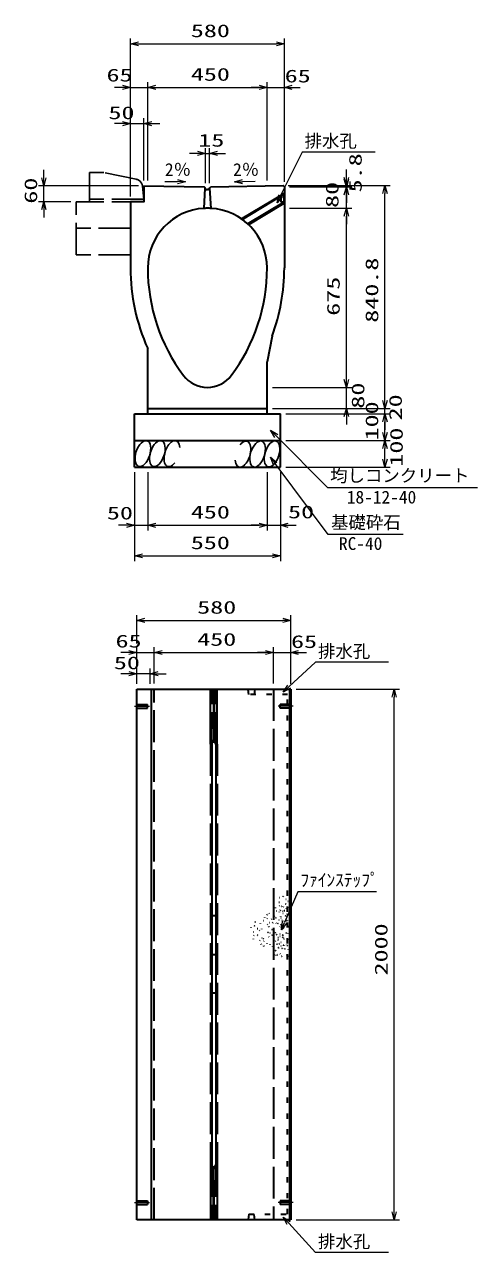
# Model space of a CAD drawing. Units: millimetres on the paper. Extents: x 15 to 1224, y 2 to 859.
# Drawn here: x 904.1 to 989.4, y 440.2 to 671.6 of the extents above; entities that cross this region are included whole.
import ezdxf
from ezdxf.enums import TextEntityAlignment as Align

# ---------------------------------------------------------------- set-up
doc = ezdxf.new("R2010")
doc.units = ezdxf.units.MM
for name, pattern in [('DASHED', [7.5, 6, -1.5]), ('USER1', [18.5, 12, -1.5, 3.5, -1.5]), ('USER3', [3, 1, -2])]:
    doc.linetypes.add(name, pattern=pattern)
for name, color, linetype, lineweight in [('D-BMK（構造物基準線）', 2, 'USER1', 18), ('D-STR-DIM（寸法）', 7, 'Continuous', 13), ('D-STR-HTXT(均しCON-旗)', 7, 'Continuous', 13), ('D-STR-HTXT(基礎砕石-旗)', 7, 'Continuous', 13), ('D-STR-HTXT（WS-旗）', 7, 'Continuous', 13), ('D-STR-HTXT（旗上げ）', 7, 'Continuous', 13), ('D-STR-STRF(グリ)', 7, 'Continuous', 25), ('D-STR-STRF(歩車)', 7, 'DASHED', 25), ('D-STR（構造物WS）', 1, 'Continuous', 35), ('D-STR（構造物）', 1, 'Continuous', 35)]:
    doc.layers.add(name, color=color, linetype=linetype, lineweight=lineweight)
doc.styles.add('ＭＳ ゴシック', font='')
doc.styles.get('ＭＳ ゴシック').set_extended_font_data('MS Gothic')

# ---------------------------------------------------------------- blocks, each defined once
blk = doc.blocks.new('_Open30')
at = {"color": 7, "linetype": 'Continuous', "lineweight": 13}
for p, q in [((-1, 0.2679), (0, 0)), ((0, 0), (-1, -0.2679)), ((0, 0), (-1, 0))]:
    blk.add_line(p, q, dxfattribs=at)

msp = doc.modelspace()

# ---------------------------------------------------------------- linework, layer by layer
at = {"layer": 'D-BMK（構造物基準線）'}
for p, q in [((924.76, 543.135), (927.61, 543.135)), ((954.684, 543.135), (951.835, 543.135)), ((924.76, 449.635), (927.61, 449.635)), ((954.684, 449.635), (951.835, 449.635))]:
    msp.add_line(p, q, dxfattribs=at)
at = {"layer": 'D-STR-DIM（寸法）'}
for p, q in [((924.023, 660.751), (924.023, 668.959)), ((953.023, 660.751), (953.023, 668.959)), ((925.523, 667.959), (951.523, 667.959)), ((922.523, 659.751), (921.023, 659.751)), ((924.023, 639.219), (924.023, 660.751)), ((924.023, 659.751), (927.273, 659.751)), ((927.273, 642.204), (927.273, 660.751)), ((927.273, 642.204), (927.273, 660.751)), ((928.773, 659.751), (930.273, 659.751)), ((928.773, 659.751), (948.273, 659.751)), ((948.273, 659.751), (946.773, 659.751)), ((949.773, 642.214), (949.773, 660.751)), ((949.773, 642.214), (949.773, 660.751)), ((949.773, 659.751), (953.023, 659.751)), ((953.023, 641.991), (953.023, 660.751)), ((954.523, 659.751), (956.023, 659.751)), ((922.523, 652.941), (921.023, 652.941)), ((924.023, 639.219), (924.023, 653.941)), ((924.023, 652.941), (926.523, 652.941)), ((926.523, 642.219), (926.523, 653.941)), ((928.023, 652.941), (929.523, 652.941)), ((938.131, 641.737), (938.131, 648.33)), ((938.922, 641.721), (938.922, 648.33)), ((936.631, 647.33), (935.131, 647.33)), ((938.131, 647.33), (938.922, 647.33)), ((940.422, 647.33), (941.922, 647.33)), ((907.689, 642.719), (907.689, 644.219)), ((964.716, 642.764), (964.716, 644.264)), ((964.716, 642.491), (964.716, 643.991)), ((925.523, 641.219), (906.689, 641.219)), ((907.689, 638.219), (907.689, 641.219)), ((930.509, 642.052), (932.87, 642.005)), ((947.499, 642.034), (945.138, 641.987)), ((953.774, 641.264), (965.716, 641.264)), ((954.023, 640.991), (965.716, 640.991)), ((954.023, 640.991), (965.716, 640.991)), ((954.774, 641.264), (972.976, 641.264)), ((964.716, 641.264), (964.716, 640.991)), ((964.716, 636.974), (964.716, 640.991)), ((964.716, 639.491), (964.716, 637.991)), ((971.976, 600.729), (971.976, 639.764)), ((912.773, 638.219), (906.689, 638.219)), ((907.689, 636.719), (907.689, 635.219)), ((954.023, 636.974), (965.716, 636.974)), ((954.023, 636.974), (965.716, 636.974)), ((964.716, 604.729), (964.716, 635.474)), ((964.716, 635.474), (964.716, 633.974)), ((964.716, 604.729), (964.716, 606.229)), ((950.773, 603.229), (965.716, 603.229)), ((950.773, 603.229), (965.716, 603.229)), ((964.716, 599.229), (964.716, 603.229)), ((971.976, 600.729), (971.976, 602.229)), ((950.773, 599.229), (972.976, 599.229)), ((950.773, 599.229), (965.716, 599.229)), ((950.773, 599.229), (972.976, 599.229)), ((971.976, 598.229), (971.976, 599.229)), ((953.273, 598.229), (972.976, 598.229)), ((953.273, 598.229), (972.976, 598.229)), ((964.716, 597.729), (964.716, 596.229)), ((971.976, 594.729), (971.976, 596.729)), ((971.976, 596.729), (971.976, 595.229)), ((953.273, 593.229), (972.976, 593.229)), ((953.273, 593.229), (972.976, 593.229)), ((971.976, 589.729), (971.976, 591.729)), ((953.273, 588.229), (972.976, 588.229)), ((924.773, 587.229), (924.773, 576.262)), ((927.273, 587.229), (927.273, 576.262)), ((927.273, 587.229), (927.273, 576.262)), ((949.773, 587.229), (949.773, 576.262)), ((949.773, 587.229), (949.773, 576.262)), ((952.273, 587.229), (952.273, 576.262)), ((923.273, 577.262), (921.773, 577.262)), ((924.773, 577.262), (927.273, 577.262)), ((924.773, 576.262), (924.773, 570.488)), ((928.773, 577.262), (930.273, 577.262)), ((928.773, 577.262), (948.273, 577.262)), ((948.273, 577.262), (946.773, 577.262)), ((949.773, 577.262), (952.273, 577.262)), ((952.273, 576.262), (952.273, 570.488)), ((953.773, 577.262), (955.273, 577.262)), ((926.273, 571.488), (950.773, 571.488)), ((925.222, 554.962), (925.222, 560.332)), ((954.222, 554.312), (954.222, 560.332)), ((926.722, 559.332), (952.722, 559.332)), ((923.722, 553.281), (922.222, 553.281)), ((925.222, 547.385), (925.222, 554.281)), ((925.222, 553.281), (928.472, 553.281)), ((928.472, 547.436), (928.472, 554.281)), ((928.472, 547.436), (928.472, 554.281)), ((929.972, 553.281), (931.472, 553.281)), ((929.972, 553.281), (949.472, 553.281)), ((949.472, 553.281), (947.972, 553.281)), ((950.972, 547.452), (950.972, 554.281)), ((950.972, 547.421), (950.972, 554.281)), ((950.972, 553.281), (954.222, 553.281)), ((954.222, 547.355), (954.222, 554.281)), ((955.722, 553.281), (957.222, 553.281)), ((955.222, 546.385), (974.726, 546.385)), ((973.726, 447.885), (973.726, 544.885)), ((955.222, 446.385), (974.726, 446.385))]:
    msp.add_line(p, q, dxfattribs=at)
at = {"layer": 'D-STR-HTXT(均しCON-旗)'}
msp.add_lwpolyline([(989.421, 584.281), (961.214, 584.281), (951.491, 594.098)], dxfattribs=at)
at = {"layer": 'D-STR-HTXT(基礎砕石-旗)'}
msp.add_lwpolyline([(975.395, 575.532), (961.291, 575.532), (951.287, 588.858)], dxfattribs=at)
at = {"layer": 'D-STR-HTXT（WS-旗）'}
for points in [[(970.151, 647.574), (956.362, 647.574), (952.322, 639.363)], [(972.677, 551.431), (958.888, 551.431), (953.93, 546.842)], [(972.677, 440.236), (958.888, 440.236), (953.841, 445.769)]]:
    msp.add_lwpolyline(points, dxfattribs=at)
at = {"layer": 'D-STR-HTXT（旗上げ）'}
for p, q in [((923.722, 549.268), (922.222, 549.268)), ((925.222, 547.385), (925.222, 550.268)), ((927.722, 549.268), (925.222, 549.268)), ((927.722, 547.385), (927.722, 550.268)), ((929.222, 549.268), (930.722, 549.268))]:
    msp.add_line(p, q, dxfattribs=at)
msp.add_lwpolyline([(970.395, 508.173), (955.565, 508.173), (953.066, 502.422)], dxfattribs=at)
at = {"layer": 'D-STR-STRF(グリ)'}
for centre, major_axis in [((926.368, 590.752), (0.79, 2.421)), ((929.089, 590.752), (0.79, 2.421)), ((947.978, 590.671), (-0.771, -2.427)), ((950.699, 590.693), (-0.771, -2.427))]:
    msp.add_ellipse(centre, major_axis=major_axis, ratio=0.5139, dxfattribs=at)
for centre, major_axis in [((931.83, 590.752), (0.79, 2.421)), ((945.237, 590.65), (-0.771, -2.427))]:
    msp.add_ellipse(centre, major_axis=major_axis, ratio=0.5139, start_param=5.3575563, end_param=10.3750652, dxfattribs=at)
at = {"layer": 'D-STR-STRF(歩車)'}
for p, q in [((919.023, 643.719), (916.273, 643.719)), ((916.273, 643.719), (916.273, 638.219)), ((925.098, 642.444), (919.023, 643.719)), ((926.283, 641.126), (926.523, 638.719)), ((926.523, 638.719), (916.273, 638.719)), ((913.773, 628.219), (913.773, 638.219)), ((926.523, 638.219), (913.773, 638.219)), ((924.023, 628.219), (924.023, 638.219)), ((924.023, 633.219), (913.773, 633.219)), ((924.023, 628.219), (913.773, 628.219))]:
    msp.add_line(p, q, dxfattribs=at)
msp.add_arc((924.79, 640.976), 1.5, 5.71077, 78.15158, dxfattribs=at)
at = {"layer": 'D-STR（構造物WS）'}
for p, q in [((944.839, 634.908), (952.866, 639.724)), ((945.054, 634.862), (952.448, 639.299)), ((952.448, 639.341), (952.948, 639.641)), ((952.448, 638.141), (952.448, 639.341)), ((952.701, 639.889), (952.948, 639.641)), ((952.948, 639.641), (952.948, 637.841)), ((946.09, 634.026), (952.948, 638.141)), ((952.948, 637.85), (946.281, 633.849)), ((952.948, 638.141), (952.448, 638.141)), ((952.948, 637.841), (952.645, 637.666))]:
    msp.add_line(p, q, dxfattribs=at)
at = {"layer": 'D-STR（構造物WS）', "linetype": 'USER3'}
for p, q in [((946.339, 545.335), (946.201, 546.385)), ((947.472, 546.385), (947.343, 545.335)), ((953.647, 545.335), (946.339, 545.335)), ((953.647, 447.435), (953.647, 545.335)), ((946.339, 447.435), (946.201, 446.385)), ((946.339, 447.435), (953.647, 447.435)), ((947.472, 446.385), (947.343, 447.435))]:
    msp.add_line(p, q, dxfattribs=at)
at = {"layer": 'D-STR（構造物）'}
for p, q in [((926.523, 641.219), (937.899, 640.991)), ((938.131, 640.737), (937.899, 640.991)), ((938.916, 640.737), (939.148, 640.991)), ((939.148, 640.991), (952.774, 641.264)), ((953.023, 641.019), (952.774, 641.264)), ((953.023, 641.019), (953.023, 625.729)), ((937.898, 636.956), (938.126, 640.737)), ((938.376, 640.487), (938.521, 640.487)), ((938.666, 640.487), (938.521, 640.487)), ((938.916, 640.737), (939.148, 636.956)), ((924.023, 638.219), (924.023, 625.724)), ((950.72, 612.879), (949.773, 608.065)), ((927.273, 598.229), (927.273, 610.565)), ((949.773, 598.229), (949.773, 608.065)), ((927.273, 599.229), (949.773, 599.229)), ((924.773, 598.229), (952.273, 598.229)), ((924.773, 588.229), (924.773, 598.229)), ((952.273, 588.229), (952.273, 598.229)), ((924.773, 593.229), (952.273, 593.229)), ((924.773, 588.229), (952.273, 588.229)), ((925.222, 446.385), (925.222, 546.385)), ((925.222, 546.385), (954.222, 546.385)), ((927.972, 446.385), (927.972, 546.385)), ((939.097, 536.036), (939.097, 546.385)), ((939.097, 536.036), (939.097, 546.385)), ((939.597, 546.385), (939.722, 536.411)), ((939.847, 546.385), (939.722, 536.411)), ((940.347, 536.036), (940.347, 546.385)), ((953.972, 546.385), (953.972, 446.385)), ((954.222, 546.385), (954.222, 446.385)), ((939.347, 536.036), (939.347, 456.733)), ((940.097, 536.036), (940.097, 456.733)), ((952.105, 507.116), (952.177, 507.097)), ((952.73, 507.292), (952.788, 507.34)), ((952.788, 507.34), (952.836, 507.282)), ((953.306, 506.785), (953.381, 506.785)), ((951.336, 505.126), (951.33, 505.2)), ((951.625, 504.528), (951.554, 504.553)), ((951.991, 506.262), (952.044, 506.209)), ((952.084, 505.539), (952.019, 505.502)), ((952.037, 504.412), (952.069, 504.344)), ((952.044, 506.209), (952.097, 506.262)), ((952.254, 504.716), (952.193, 504.673)), ((952.254, 504.716), (952.297, 504.655)), ((952.471, 505.389), (952.397, 505.402)), ((952.688, 504.54), (952.749, 504.583)), ((952.749, 504.583), (952.792, 504.521)), ((952.81, 505.318), (952.835, 505.389)), ((953.018, 504.643), (953.086, 504.674)), ((953.289, 505.853), (953.217, 505.834)), ((953.27, 505.926), (953.289, 505.853)), ((953.406, 505.016), (953.42, 505.09)), ((953.42, 505.09), (953.493, 505.077)), ((953.601, 505.216), (953.663, 505.259)), ((953.653, 506.401), (953.706, 506.454)), ((953.663, 505.259), (953.706, 505.197)), ((953.706, 506.454), (953.759, 506.401)), ((940.347, 503.644), (939.097, 503.644)), ((947.566, 502.457), (947.491, 502.463)), ((948.531, 502.166), (948.537, 502.241)), ((949.009, 502.781), (949.084, 502.788)), ((949.319, 503.288), (949.338, 503.361)), ((949.791, 503.871), (949.738, 503.924)), ((949.767, 503.164), (949.831, 503.201)), ((949.785, 502.074), (949.817, 502.006)), ((949.791, 503.871), (949.844, 503.924)), ((950.207, 504.048), (950.17, 504.113)), ((950.274, 502.314), (950.2, 502.321)), ((950.583, 503.051), (950.557, 502.98)), ((950.834, 502.336), (950.766, 502.305)), ((950.834, 502.336), (950.802, 502.404)), ((951.172, 503.668), (951.115, 503.62)), ((951.357, 503.333), (951.419, 503.29)), ((951.419, 503.29), (951.376, 503.228)), ((951.522, 502.231), (951.473, 502.288)), ((951.774, 502.192), (951.709, 502.154)), ((951.736, 502.257), (951.774, 502.192)), ((952, 502.932), (952.075, 502.925)), ((952.365, 503.303), (952.44, 503.303)), ((952.384, 503.473), (952.371, 503.547)), ((952.45, 501.985), (952.431, 502.057)), ((952.608, 502.781), (952.536, 502.762)), ((952.796, 504.112), (952.722, 504.119)), ((952.771, 502.744), (952.832, 502.701)), ((952.832, 502.701), (952.789, 502.64)), ((953.14, 503.696), (953.092, 503.754)), ((953.251, 503.638), (953.19, 503.595)), ((953.294, 503.577), (953.251, 503.638)), ((953.452, 502.789), (953.526, 502.802)), ((953.543, 503.586), (953.469, 503.599)), ((953.526, 502.802), (953.539, 502.728)), ((953.53, 503.512), (953.543, 503.586)), ((953.534, 503.964), (953.571, 504.029)), ((953.571, 504.029), (953.636, 503.992)), ((946.726, 501.544), (946.706, 501.472)), ((947.178, 500.668), (947.253, 500.668)), ((947.282, 499.95), (947.225, 499.902)), ((947.409, 501.768), (947.351, 501.719)), ((947.457, 501.71), (947.409, 501.768)), ((948.002, 501.213), (947.927, 501.213)), ((947.947, 499.962), (948.012, 500)), ((948.012, 500), (947.974, 500.064)), ((948.38, 500.829), (948.327, 500.882)), ((948.749, 501.13), (948.781, 501.198)), ((949.887, 500.525), (949.887, 500.45)), ((949.962, 500.525), (949.887, 500.525)), ((950.023, 499.755), (950.093, 499.729)), ((950.06, 501.577), (950.117, 501.625)), ((950.117, 501.625), (950.165, 501.568)), ((950.355, 500.398), (950.335, 500.471)), ((950.635, 501.071), (950.71, 501.071)), ((950.737, 500.006), (950.669, 499.974)), ((950.71, 501.071), (950.71, 500.996)), ((950.769, 499.938), (950.737, 500.006)), ((951.036, 500.739), (950.983, 500.686)), ((951.315, 500.504), (951.257, 500.455)), ((951.315, 500.504), (951.363, 500.446)), ((951.5, 500.168), (951.561, 500.125)), ((951.561, 500.125), (951.518, 500.063)), ((952.217, 499.761), (952.143, 499.767)), ((952.214, 501.584), (952.177, 501.52)), ((952.205, 500.175), (952.262, 500.223)), ((952.262, 500.223), (952.214, 500.281)), ((952.378, 501.965), (952.45, 501.985)), ((952.637, 501.228), (952.624, 501.155)), ((952.771, 499.99), (952.699, 500.01)), ((952.752, 499.918), (952.771, 499.99)), ((952.892, 501.418), (952.83, 501.375)), ((952.892, 501.418), (952.935, 501.357)), ((953.332, 500.431), (953.394, 500.474)), ((953.394, 500.474), (953.437, 500.412)), ((953.582, 501.734), (953.508, 501.721)), ((953.595, 501.66), (953.582, 501.734)), ((953.685, 500.421), (953.672, 500.348)), ((953.824, 501.563), (953.762, 501.606)), ((953.781, 501.502), (953.824, 501.563)), ((947.143, 499.312), (947.123, 499.24)), ((948.388, 499.002), (948.362, 498.932)), ((948.607, 498.356), (948.639, 498.288)), ((948.842, 499.467), (948.822, 499.539)), ((949.026, 499.379), (948.961, 499.342)), ((949.026, 499.379), (949.063, 499.314)), ((949.13, 497.932), (949.187, 497.98)), ((949.15, 498.91), (949.203, 498.963)), ((949.187, 497.98), (949.236, 497.922)), ((949.766, 498.418), (949.786, 498.491)), ((950.286, 498.256), (950.293, 498.181)), ((950.812, 497.884), (950.812, 497.809)), ((950.928, 497.591), (950.875, 497.538)), ((951.068, 498.989), (951, 498.957)), ((951.1, 498.921), (951.068, 498.989)), ((951.346, 498.886), (951.32, 498.816)), ((951.688, 498.337), (951.615, 498.356)), ((951.669, 498.264), (951.688, 498.337)), ((951.84, 499.089), (951.768, 499.07)), ((951.895, 499.538), (951.82, 499.538)), ((951.821, 499.162), (951.84, 499.089)), ((951.911, 497.654), (951.854, 497.605)), ((951.911, 497.654), (951.863, 497.711)), ((952.001, 497.579), (952.001, 497.654)), ((952.109, 498.389), (952.056, 498.442)), ((952.056, 498.335), (952.109, 498.389)), ((952.425, 497.935), (952.357, 497.967)), ((952.365, 498.714), (952.44, 498.714)), ((952.533, 497.578), (952.607, 497.571)), ((952.607, 497.571), (952.601, 497.496)), ((952.751, 499.617), (952.679, 499.597)), ((952.77, 499.544), (952.751, 499.617)), ((952.877, 498.106), (952.805, 498.126)), ((952.877, 498.106), (952.858, 498.034)), ((952.937, 499.259), (952.995, 499.307)), ((952.995, 499.307), (952.947, 499.365)), ((953.101, 497.423), (953.043, 497.375)), ((953.053, 497.481), (953.101, 497.423)), ((953.462, 498.104), (953.468, 498.179)), ((953.658, 497.951), (953.61, 498.009)), ((953.691, 499.225), (953.684, 499.15)), ((939.347, 496.385), (940.097, 496.385)), ((951.357, 497.061), (951.282, 497.061)), ((951.342, 496.282), (951.31, 496.214)), ((951.357, 497.136), (951.357, 497.061)), ((951.707, 496.298), (951.653, 496.351)), ((951.653, 496.245), (951.707, 496.298)), ((952.162, 496.557), (952.215, 496.504)), ((952.463, 496.083), (952.531, 496.051)), ((952.531, 496.051), (952.499, 495.983)), ((953.568, 496.22), (953.574, 496.295)), ((953.707, 496.019), (953.764, 496.067)), ((953.764, 496.067), (953.716, 496.125)), ((953.79, 497.266), (953.797, 497.341)), ((939.097, 489.126), (940.347, 489.126)), ((939.097, 456.733), (939.097, 446.385)), ((939.597, 446.385), (939.722, 456.358)), ((939.597, 446.385), (939.722, 456.358)), ((939.847, 446.385), (939.722, 456.358)), ((939.847, 446.385), (939.722, 456.358)), ((940.347, 456.733), (940.347, 446.385)), ((954.222, 446.385), (925.222, 446.385))]:
    msp.add_line(p, q, dxfattribs=at)
at = {"layer": 'D-STR（構造物）', "linetype": 'DASHED'}
for p, q in [((928.472, 446.385), (928.472, 546.385)), ((939.348, 536.036), (939.347, 546.385)), ((940.097, 536.036), (940.097, 546.385)), ((950.972, 546.385), (950.972, 446.385)), ((925.222, 543.485), (927.222, 543.485)), ((925.222, 542.785), (927.222, 542.785)), ((927.222, 542.785), (927.222, 543.485)), ((952.222, 542.785), (952.222, 543.485)), ((954.222, 543.485), (952.222, 543.485)), ((954.222, 542.785), (952.222, 542.785)), ((939.097, 536.036), (939.097, 456.733)), ((940.347, 536.036), (940.347, 456.733)), ((939.348, 456.733), (939.347, 446.385)), ((940.097, 456.733), (940.097, 446.385)), ((925.222, 449.985), (927.222, 449.985)), ((925.222, 449.285), (927.222, 449.285)), ((927.222, 449.985), (927.222, 449.285)), ((954.222, 449.985), (952.222, 449.985)), ((952.222, 449.985), (952.222, 449.285)), ((954.222, 449.285), (952.222, 449.285))]:
    msp.add_line(p, q, dxfattribs=at)
at = {"layer": 'D-STR（構造物）'}
msp.add_lwpolyline([(926.523, 641.219), (926.523, 638.219), (924.023, 638.219)], dxfattribs=at)
for centre, radius, start, end in [((938.376, 640.737), 0.25, 180, 270), ((938.666, 640.737), 0.25, 270, 0), ((938.523, 625.729), 11.25, 93.18614, 180), ((938.531, 625.732), 11.242, 359.98424, 86.853), ((961.023, 625.729), 37, 180, 204.19412), ((961.023, 625.729), 33.75, 180, 216.86989), ((916.023, 625.729), 33.75, 323.13011, 0), ((916.023, 625.729), 37, 339.67799, 0), ((938.523, 608.854), 5.625, 216.8699, 323.13013), ((939.722, 536.036), 0.375, 0, 180), ((939.722, 456.733), 0.375, 180, 0)]:
    msp.add_arc(centre, radius, start, end, dxfattribs=at)
at = {"layer": 'D-STR（構造物）', "linetype": 'DASHED'}
for centre, radius, start, end in [((938.531, 625.732), 11.242, 86.853, 93.22661), ((939.722, 536.036), 0.625, 0, 180), ((939.722, 456.733), 0.625, 180, 0)]:
    msp.add_arc(centre, radius, start, end, dxfattribs=at)

# ---------------------------------------------------------------- block references
at = {"layer": 'D-STR-DIM（寸法）', "xscale": 1.5, "yscale": 1.5}
for p, rotation in [((924.023, 667.959), 180), ((927.273, 659.751), 180), ((927.273, 659.751), 180), ((953.023, 659.751), 180), ((926.523, 652.941), 180), ((938.922, 647.33), 180), ((907.689, 641.219), 270), ((934.37, 641.975), 358.85424), ((943.638, 641.957), 181.14576), ((964.716, 641.264), 270), ((964.716, 640.991), 270), ((964.716, 640.991), 90), ((971.976, 641.264), 90), ((907.689, 638.219), 90), ((964.716, 636.974), 90), ((964.716, 636.974), 90), ((964.716, 603.229), 270), ((964.716, 603.229), 270), ((964.716, 599.229), 90), ((971.976, 599.229), 270), ((971.976, 599.229), 270), ((971.976, 598.229), 90), ((971.976, 598.229), 90), ((971.976, 593.229), 270), ((971.976, 593.229), 90), ((971.976, 588.229), 270), ((927.273, 577.262), 180), ((927.273, 577.262), 180), ((952.273, 577.262), 180), ((924.773, 571.488), 180), ((925.222, 559.332), 180), ((928.472, 553.281), 180), ((928.472, 553.281), 180), ((954.222, 553.281), 180), ((973.726, 546.385), 90), ((973.726, 446.385), 270)]:
    msp.add_blockref('_Open30', p, dxfattribs=dict(at, rotation=rotation))
for p in [(953.023, 667.959), (924.023, 659.751), (949.773, 659.751), (949.773, 659.751), (924.023, 652.941), (938.131, 647.33), (924.773, 577.262), (949.773, 577.262), (949.773, 577.262), (952.273, 571.488), (954.222, 559.332), (925.222, 553.281), (950.972, 553.281), (950.972, 553.281)]:
    msp.add_blockref('_Open30', p, dxfattribs=at)
at = {"layer": 'D-STR-HTXT(均しCON-旗)', "xscale": 1.5, "yscale": 1.5, "rotation": 134.72505}
msp.add_blockref('_Open30', (950.435, 595.164), dxfattribs=at)
at = {"layer": 'D-STR-HTXT(基礎砕石-旗)', "xscale": 1.5, "yscale": 1.5, "rotation": 126.89552}
msp.add_blockref('_Open30', (950.387, 590.057), dxfattribs=at)
at = {"layer": 'D-STR-HTXT（WS-旗）', "xscale": 1.5, "yscale": 1.5}
for p, rotation in [((951.659, 638.017), 243.798), ((952.83, 545.823), 222.78711), ((952.83, 446.877), 132.37661)]:
    msp.add_blockref('_Open30', p, dxfattribs=dict(at, rotation=rotation))
at = {"layer": 'D-STR-HTXT（旗上げ）', "xscale": 1.5, "yscale": 1.5}
msp.add_blockref('_Open30', (925.222, 549.268), dxfattribs=at)
for p, rotation in [((927.722, 549.268), 180), ((952.468, 501.046), 246.50838)]:
    msp.add_blockref('_Open30', p, dxfattribs=dict(at, rotation=rotation))

# ---------------------------------------------------------------- texts
at = {"layer": 'D-STR-DIM（寸法）', "style": 'ＭＳ ゴシック', "width": 1.5}
for s, p in [('580', (935.398, 668.497)), ('65', (919.504, 660.145)), ('450', (935.398, 660.288)), ('65', (953.088, 659.974)), ('50', (919.873, 653.044)), ('15', (936.814, 647.868)), ('50', (919.576, 577.629)), ('450', (935.398, 577.799)), ('50', (953.725, 577.836)), ('550', (935.398, 572.026)), ('580', (936.597, 559.869)), ('65', (921.203, 553.5)), ('450', (936.597, 553.819)), ('65', (954.287, 553.405))]:
    msp.add_text(s, height=2.405, dxfattribs=at).set_placement(p, align=Align.BOTTOM_LEFT)
at = {"layer": 'D-STR-DIM（寸法）', "style": 'ＭＳ ゴシック'}
for rotation, p in [(0.01, (930.516, 642.35)), (359.99, (943.355, 642.347))]:
    msp.add_text('2％', height=2.405, rotation=rotation, dxfattribs=at).set_placement(p, align=Align.BOTTOM_LEFT)
at = {"layer": 'D-STR-DIM（寸法）', "style": 'ＭＳ ゴシック', "width": 1.5}
for s, p in [('5.8', (968.329, 639.972)), ('60', (907.152, 637.844)), ('80', (963.95, 637.049)), ('840.8', (971.439, 615.413)), ('675', (964.178, 616.722)), ('80', (968.824, 599.225)), ('20', (975.89, 597.01)), ('100', (971.439, 593.229)), ('100', (976.062, 588.296)), ('2000', (973.189, 492.426))]:
    msp.add_text(s, height=2.405, rotation=90, dxfattribs=at).set_placement(p, align=Align.BOTTOM_LEFT)
at = {"layer": 'D-STR-HTXT(均しCON-旗)', "style": 'ＭＳ ゴシック'}
for s, p in [('均しコンクリート', (961.66, 584.692)), ('18-12-40', (964.795, 580.63))]:
    msp.add_text(s, height=2.405, dxfattribs=at).set_placement(p, align=Align.BOTTOM_LEFT)
at = {"layer": 'D-STR-HTXT(基礎砕石-旗)', "style": 'ＭＳ ゴシック'}
for s, p in [('基礎砕石', (961.827, 575.866)), ('RC-40', (963.315, 571.881))]:
    msp.add_text(s, height=2.405, dxfattribs=at).set_placement(p, align=Align.BOTTOM_LEFT)
at = {"layer": 'D-STR-HTXT（WS-旗）', "style": 'ＭＳ ゴシック'}
for p in [(956.843, 647.726), (959.369, 551.583), (959.369, 440.388)]:
    msp.add_text('排水孔', height=2.405, dxfattribs=at).set_placement(p, align=Align.BOTTOM_LEFT)
at = {"layer": 'D-STR-HTXT（旗上げ）', "style": 'ＭＳ ゴシック', "width": 1.5}
msp.add_text('50', height=2.405, dxfattribs=at).set_placement((920.89, 549.402), align=Align.BOTTOM_LEFT)
at = {"layer": 'D-STR-HTXT（旗上げ）', "style": 'ＭＳ ゴシック'}
msp.add_text('ﾌｧｲﾝｽﾃｯﾌﾟ', height=2.405, dxfattribs=at).set_placement((956.045, 508.497), align=Align.BOTTOM_LEFT)

doc.saveas('drawing.dxf')
